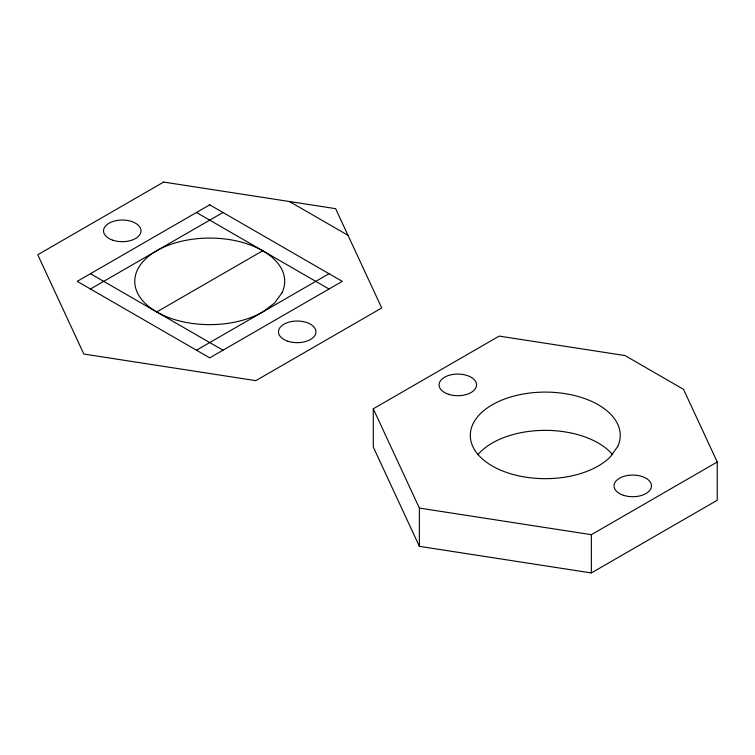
<?xml version="1.0" encoding="UTF-8"?>
<svg xmlns="http://www.w3.org/2000/svg" width="755" height="755" viewBox="0 0 755 755"><rect width="100%" height="100%" fill="white"/><g stroke="black" fill="none" stroke-linecap="round" stroke-linejoin="round"><path stroke-width="1.13" d="M90.458 289.005L222.989 212.495M156.719 311.957L262.74 250.754M196.479 350.216L329.01 273.706M373.281 408.785L499.187 336.098L625.008 355.558L683.539 389.353L717.25 461.994L717.25 500.254L591.354 572.941L419.365 546.337L373.281 447.036L373.281 408.785L419.365 508.077L419.365 546.337M419.365 508.077L591.354 534.682L717.25 461.994M289.467 201.528L347.998 235.324M196.479 212.495L329.01 289.005M90.458 273.706L222.989 350.216M591.354 534.682L591.354 572.941M477.839 454.718A74.971 43.28 0 0 1 545.27 430.359A74.971 43.28 0 0 1 612.692 454.718M282.143 292.553L274.66 303L262.74 311.957A74.971 43.28 0 0 1 141.789 299.65A74.971 43.28 0 0 1 203.199 238.24A74.971 43.28 0 0 1 282.143 292.553M617.684 446.592L610.191 457.03A74.971 43.28 0 0 1 483.861 460.21A74.971 43.28 0 0 1 532.247 392.76A74.971 43.28 0 0 1 617.684 446.592M163.646 182.059L37.75 254.746L83.833 354.038L255.813 380.652L381.719 307.964L335.635 208.663L163.646 182.059M209.73 204.841L77.208 281.351L209.73 357.87L342.26 281.351L209.73 204.841M112.891 240.232A18.743 10.825 0 0 0 141.006 230.86A18.743 10.825 0 0 0 112.891 221.489A18.743 10.825 0 0 0 112.891 240.232M287.825 341.222A18.743 10.825 0 0 0 315.939 331.851A18.743 10.825 0 0 0 287.825 322.479A18.743 10.825 0 0 0 287.825 341.222M448.432 394.261A18.743 10.825 0 0 0 476.547 384.89A18.743 10.825 0 0 0 448.432 375.518A18.743 10.825 0 0 0 448.432 394.261M623.366 495.261A18.743 10.825 0 0 0 651.48 485.89A18.743 10.825 0 0 0 623.366 476.518A18.743 10.825 0 0 0 623.366 495.261"/></g></svg>
